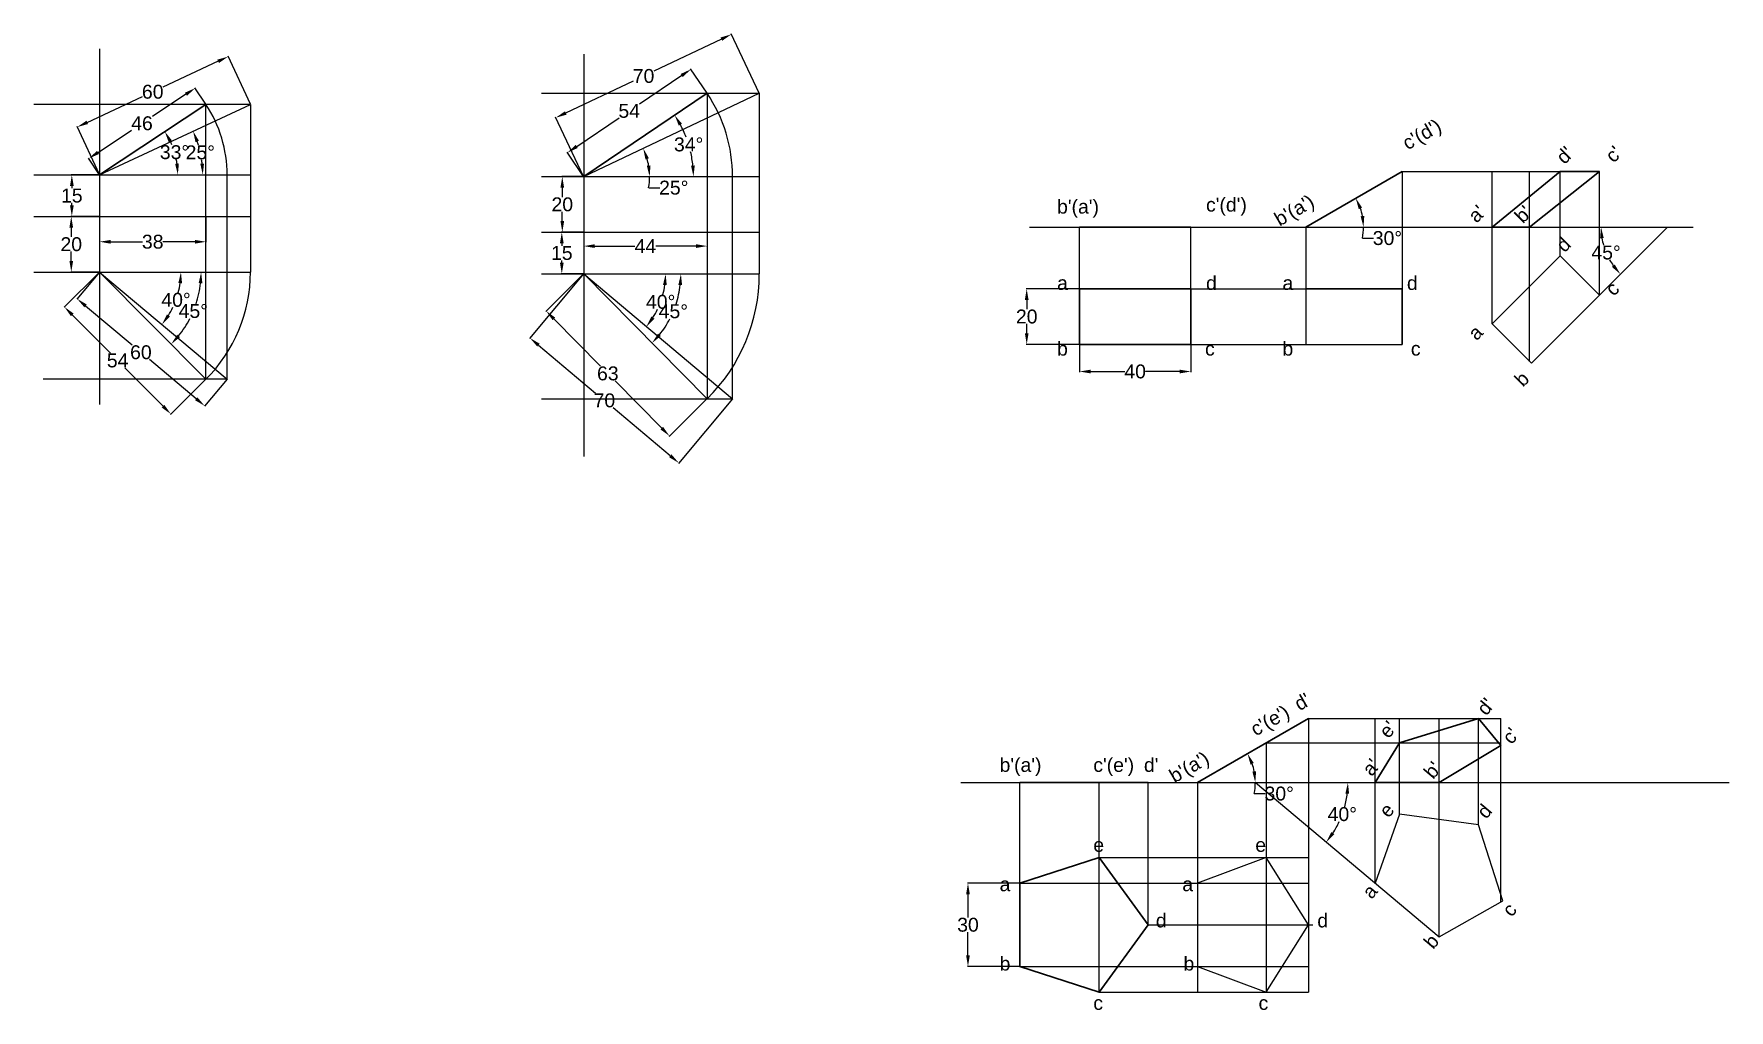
# Model space of a CAD drawing. Header units: inches. Extents: x -1930 to 5336, y -1833 to 832.
# Drawn here: x 1671 to 2281, y 444 to 796 of the extents above; entities that cross this region are included whole.
import ezdxf

# ---------------------------------------------------------------- set-up
doc = ezdxf.new("R2010")
doc.units = ezdxf.units.IN
doc.header["$MEASUREMENT"] = 0
doc.styles.get("Standard").update_dxf_attribs({"font": 'arial.ttf'})
doc.dimstyles.get("Standard").update_dxf_attribs({"dimtxt": 5, "dimasz": 4, "dimexe": 0.18, "dimexo": 0.0625, "dimgap": 0.09, "dimtad": 0, "dimtih": 1, "dimtoh": 1, "dimdec": 0, "dimzin": 0, "dimdsep": 46, "dimtxsty": 'Standard', "dimcen": 0.09, "dimadec": 0, "dimazin": 0, "dimtfac": 1, "dimtdec": 0, "dimtofl": 0, "dimtmove": 0, "dimatfit": 3, "dimfxl": 1, "dimtolj": 1, "dimtzin": 0, "dimarcsym": 0})

# ---------------------------------------------------------------- blocks, each defined once
blk = doc.blocks.new('*D80')
at = {"color": 0, "lineweight": -2, "transparency": 16777216}
for p, q in [((1694.16, 744.86), (1684.08, 744.86)), ((1684.26, 740.86), (1684.26, 740.01)), ((1684.26, 733.86), (1684.26, 734.72)), ((1694.16, 729.86), (1684.08, 729.86))]:
    blk.add_line(p, q, dxfattribs=at)
at = {"color": 0, "transparency": 16777216}
for points in [[(1683.6, 740.86), (1684.93, 740.86), (1684.26, 744.86)], [(1683.6, 733.86), (1684.93, 733.86), (1684.26, 729.86)]]:
    blk.add_solid(points, dxfattribs=at)
at = {"layer": 'Defpoints', "color": 0, "transparency": 16777216}
for p in [(1684.26, 744.86), (1694.22, 744.86), (1694.22, 729.86)]:
    blk.add_point(p, dxfattribs=at)
at = {"color": 0, "transparency": 16777216, "insert": (1684.26, 737.36), "char_height": 5, "attachment_point": 5}
blk.add_mtext('\\A1;15', dxfattribs=at)
blk = doc.blocks.new('*D81')
at = {"color": 0, "lineweight": -2, "transparency": 16777216}
for p, q in [((1694.16, 729.86), (1683.88, 729.86)), ((1684.06, 725.86), (1684.06, 722.51)), ((1684.06, 713.86), (1684.06, 717.22)), ((1694.16, 709.86), (1683.88, 709.86))]:
    blk.add_line(p, q, dxfattribs=at)
at = {"color": 0, "transparency": 16777216}
for points in [[(1683.39, 725.86), (1684.72, 725.86), (1684.06, 729.86)], [(1683.39, 713.86), (1684.72, 713.86), (1684.06, 709.86)]]:
    blk.add_solid(points, dxfattribs=at)
at = {"layer": 'Defpoints', "color": 0, "transparency": 16777216}
for p in [(1684.06, 729.86), (1694.22, 729.86), (1694.22, 709.86)]:
    blk.add_point(p, dxfattribs=at)
at = {"color": 0, "transparency": 16777216, "insert": (1684.06, 719.86), "char_height": 5, "attachment_point": 5}
blk.add_mtext('\\A1;20', dxfattribs=at)
blk = doc.blocks.new('*D82')
at = {"color": 0, "lineweight": -2, "transparency": 16777216}
for p, q in [((1732.52, 770.27), (1728.59, 776.22)), ((1725.35, 773.86), (1713.29, 765.89)), ((1693.69, 752.92), (1705.75, 760.9)), ((1694.19, 744.91), (1690.25, 750.86))]:
    blk.add_line(p, q, dxfattribs=at)
at = {"color": 0, "transparency": 16777216}
for points in [[(1724.98, 774.42), (1725.72, 773.31), (1728.69, 776.07)], [(1693.32, 753.48), (1694.06, 752.36), (1690.35, 750.71)]]:
    blk.add_solid(points, dxfattribs=at)
at = {"layer": 'Defpoints', "color": 0, "transparency": 16777216}
for p in [(1728.69, 776.07), (1732.56, 770.22), (1694.22, 744.86)]:
    blk.add_point(p, dxfattribs=at)
at = {"color": 0, "transparency": 16777216, "insert": (1709.52, 763.39), "char_height": 5, "attachment_point": 5}
blk.add_mtext('\\A1;46', dxfattribs=at)
blk = doc.blocks.new('*D83')
at = {"color": 0, "lineweight": -2, "transparency": 16777216}
for p, q in [((1748.57, 770.28), (1740.51, 787.58)), ((1736.96, 785.73), (1717.07, 776.45)), ((1689.83, 763.75), (1709.72, 773.02)), ((1694.2, 744.92), (1686.13, 762.22))]:
    blk.add_line(p, q, dxfattribs=at)
at = {"color": 0, "transparency": 16777216}
for points in [[(1736.67, 786.33), (1737.24, 785.12), (1740.58, 787.42)], [(1689.55, 764.35), (1690.11, 763.15), (1686.2, 762.06)]]:
    blk.add_solid(points, dxfattribs=at)
at = {"layer": 'Defpoints', "color": 0, "transparency": 16777216}
for p in [(1740.58, 787.42), (1748.6, 770.22), (1694.22, 744.86)]:
    blk.add_point(p, dxfattribs=at)
at = {"color": 0, "transparency": 16777216, "insert": (1713.39, 774.74), "char_height": 5, "attachment_point": 5}
blk.add_mtext('\\A1;60', dxfattribs=at)
blk = doc.blocks.new('*D84')
at = {"color": 0, "lineweight": -2, "transparency": 16777216}
for p, q in [((1694.18, 709.82), (1681.46, 697.17)), ((1684.41, 694.46), (1698.14, 680.65)), ((1717.1, 661.57), (1703.37, 675.39)), ((1732.51, 671.25), (1719.79, 658.61))]:
    blk.add_line(p, q, dxfattribs=at)
at = {"color": 0, "transparency": 16777216}
for points in [[(1684.88, 694.93), (1683.93, 693.99), (1681.59, 697.3)], [(1717.57, 662.04), (1716.63, 661.1), (1719.92, 658.73)]]:
    blk.add_solid(points, dxfattribs=at)
at = {"layer": 'Defpoints', "color": 0, "transparency": 16777216}
for p in [(1694.22, 709.86), (1732.56, 671.3), (1719.92, 658.73)]:
    blk.add_point(p, dxfattribs=at)
at = {"color": 0, "transparency": 16777216, "insert": (1700.75, 678.02), "char_height": 5, "attachment_point": 5}
blk.add_mtext('\\A1;54', dxfattribs=at)
blk = doc.blocks.new('*D85')
at = {"color": 0, "lineweight": -2, "transparency": 16777216}
for p, q in [((1694.18, 709.81), (1686.03, 700.1)), ((1689.21, 697.67), (1705.98, 683.6)), ((1729.05, 664.25), (1712.28, 678.32)), ((1740.14, 671.25), (1732, 661.54))]:
    blk.add_line(p, q, dxfattribs=at)
at = {"color": 0, "transparency": 16777216}
for points in [[(1689.64, 698.18), (1688.79, 697.16), (1686.15, 700.24)], [(1729.48, 664.76), (1728.62, 663.74), (1732.11, 661.67)]]:
    blk.add_solid(points, dxfattribs=at)
at = {"layer": 'Defpoints', "color": 0, "transparency": 16777216}
for p in [(1694.22, 709.86), (1740.18, 671.3), (1732.11, 661.67)]:
    blk.add_point(p, dxfattribs=at)
at = {"color": 0, "transparency": 16777216, "insert": (1709.13, 680.96), "char_height": 5, "attachment_point": 5}
blk.add_mtext('\\A1;60', dxfattribs=at)
blk = doc.blocks.new('*D86')
at = {"color": 0, "lineweight": -2, "transparency": 16777216}
for p, q in [((1694.22, 729.8), (1694.22, 720.58)), ((1732.56, 729.8), (1732.56, 720.58)), ((1698.22, 720.76), (1709.72, 720.76)), ((1728.56, 720.76), (1717.06, 720.76))]:
    blk.add_line(p, q, dxfattribs=at)
at = {"color": 0, "transparency": 16777216}
for points in [[(1698.22, 721.42), (1698.22, 720.09), (1694.22, 720.76)], [(1728.56, 721.42), (1728.56, 720.09), (1732.56, 720.76)]]:
    blk.add_solid(points, dxfattribs=at)
at = {"layer": 'Defpoints', "color": 0, "transparency": 16777216}
for p in [(1694.22, 729.86), (1732.56, 729.86), (1732.56, 720.76)]:
    blk.add_point(p, dxfattribs=at)
at = {"color": 0, "transparency": 16777216, "insert": (1713.39, 720.76), "char_height": 5, "attachment_point": 5}
blk.add_mtext('\\A1;38', dxfattribs=at)
blk = doc.blocks.new('*D87')
at = {"color": 0, "lineweight": -2, "transparency": 16777216}
for start, end in [(16.70847, 18.83465), (6.16535, 8.35912)]:
    blk.add_arc((1694.22, 744.86), 37.19, start, end, dxfattribs=at)
at = {"color": 0, "transparency": 16777216}
for points in [[(1728.8, 756.62), (1730.04, 757.12), (1727.93, 760.58)], [(1731.86, 748.89), (1730.53, 748.82), (1731.41, 744.86)]]:
    blk.add_solid(points, dxfattribs=at)
at = {"layer": 'Defpoints', "color": 0, "transparency": 16777216}
for p in [(1748.6, 770.22), (1670.6, 744.86), (1694.22, 744.86), (1731.02, 750.25), (1917.82, 744.86)]:
    blk.add_point(p, dxfattribs=at)
at = {"color": 0, "transparency": 16777216, "insert": (1730.53, 752.91), "char_height": 5, "attachment_point": 5}
blk.add_mtext('\\A1;25°', dxfattribs=at)
blk = doc.blocks.new('*D88')
at = {"color": 0, "lineweight": -2, "transparency": 16777216}
for start, end in [(22.44528, 25.35185), (8.13111, 11.20423)]:
    blk.add_arc((1694.22, 744.86), 28.21, start, end, dxfattribs=at)
at = {"color": 0, "transparency": 16777216}
for points in [[(1719.13, 756.61), (1720.3, 757.27), (1717.75, 760.43)], [(1722.81, 748.9), (1721.48, 748.8), (1722.43, 744.86)]]:
    blk.add_solid(points, dxfattribs=at)
at = {"layer": 'Defpoints', "color": 0, "transparency": 16777216}
for p in [(1732.56, 770.22), (1670.6, 744.86), (1694.22, 744.86), (1721.9, 750.32), (1917.82, 744.86)]:
    blk.add_point(p, dxfattribs=at)
at = {"color": 0, "transparency": 16777216, "insert": (1721.24, 752.99), "char_height": 5, "attachment_point": 5}
blk.add_mtext('\\A1;33°', dxfattribs=at)
blk = doc.blocks.new('*D89')
at = {"color": 0, "lineweight": -2, "transparency": 16777216}
for start, end in [(345.40817, 352.18164), (327.81836, 334.39853)]:
    blk.add_arc((1694.22, 709.86), 29.34, start, end, dxfattribs=at)
at = {"color": 0, "transparency": 16777216}
for points in [[(1722.62, 705.92), (1723.95, 705.83), (1723.56, 709.86)], [(1719.59, 693.84), (1718.51, 694.63), (1716.7, 691.01)]]:
    blk.add_solid(points, dxfattribs=at)
at = {"layer": 'Defpoints', "color": 0, "transparency": 16777216}
for p in [(1670.6, 709.86), (1694.22, 709.86), (1917.82, 709.86), (1720.44, 696.7), (1740.18, 671.3)]:
    blk.add_point(p, dxfattribs=at)
at = {"color": 0, "transparency": 16777216, "insert": (1721.79, 699.83), "char_height": 5, "attachment_point": 5}
blk.add_mtext('\\A1;40°', dxfattribs=at)
blk = doc.blocks.new('*D90')
at = {"color": 0, "lineweight": -2, "transparency": 16777216}
for start, end in [(341.81132, 353.73503), (321.09204, 332.87025)]:
    blk.add_arc((1694.22, 709.86), 36.6, start, end, dxfattribs=at)
at = {"color": 0, "transparency": 16777216}
for points in [[(1729.94, 705.9), (1731.27, 705.83), (1730.82, 709.86)], [(1723.2, 686.43), (1722.21, 687.32), (1720.02, 683.9)]]:
    blk.add_solid(points, dxfattribs=at)
at = {"layer": 'Defpoints', "color": 0, "transparency": 16777216}
for p in [(1670.6, 709.86), (1694.22, 709.86), (1917.82, 709.86), (1725.88, 691.5), (1732.56, 671.3)]:
    blk.add_point(p, dxfattribs=at)
at = {"color": 0, "transparency": 16777216, "insert": (1728.01, 695.81), "char_height": 5, "attachment_point": 5}
blk.add_mtext('\\A1;45°', dxfattribs=at)
blk = doc.blocks.new('*D91')
at = {"color": 0, "lineweight": -2, "transparency": 16777216}
blk.add_line((1891.99, 740.22), (1895.99, 740.22), dxfattribs=at)
for start, end in [(9.66874, 15.70819), (350.33126, 0)]:
    blk.add_arc((1868.59, 744.2), 23.73, start, end, dxfattribs=at)
at = {"color": 0, "transparency": 16777216}
for points in [[(1890.82, 750.39), (1892.06, 750.86), (1890.04, 754.37)], [(1892.65, 748.24), (1891.33, 748.13), (1892.33, 744.2)]]:
    blk.add_solid(points, dxfattribs=at)
at = {"layer": 'Defpoints', "color": 0, "transparency": 16777216}
for p in [(1931.84, 774.2), (1891.3, 751.11), (1853.43, 744.2), (1868.59, 744.2), (2009.12, 744.2)]:
    blk.add_point(p, dxfattribs=at)
at = {"color": 0, "transparency": 16777216, "insert": (1901.03, 740.22), "char_height": 5, "attachment_point": 5}
blk.add_mtext('\\A1;25°', dxfattribs=at)
blk = doc.blocks.new('*D92')
at = {"color": 0, "lineweight": -2, "transparency": 16777216}
for start, end in [(21.06673, 28.22089), (5.80054, 13.04087)]:
    blk.add_arc((1868.59, 744.2), 39.53, start, end, dxfattribs=at)
at = {"color": 0, "transparency": 16777216}
for points in [[(1902.85, 762.55), (1903.99, 763.24), (1901.36, 766.32)], [(1908.59, 748.23), (1907.25, 748.16), (1908.12, 744.2)]]:
    blk.add_solid(points, dxfattribs=at)
at = {"layer": 'Defpoints', "color": 0, "transparency": 16777216}
for p in [(1913.04, 774.2), (1907.35, 751.98), (1853.43, 744.2), (1868.59, 744.2), (2009.12, 744.2)]:
    blk.add_point(p, dxfattribs=at)
at = {"color": 0, "transparency": 16777216, "insert": (1906.39, 755.77), "char_height": 5, "attachment_point": 5}
blk.add_mtext('\\A1;34°', dxfattribs=at)
blk = doc.blocks.new('*D93')
at = {"color": 0, "lineweight": -2, "transparency": 16777216}
for start, end in [(345.37595, 352.22524), (327.76956, 334.42768)]:
    blk.add_arc((1868.59, 709.2), 29.5, start, end, dxfattribs=at)
at = {"color": 0, "transparency": 16777216}
for points in [[(1897.16, 705.26), (1898.49, 705.17), (1898.1, 709.2)], [(1894.09, 693.08), (1893.01, 693.86), (1891.19, 690.24)]]:
    blk.add_solid(points, dxfattribs=at)
at = {"layer": 'Defpoints', "color": 0, "transparency": 16777216}
for p in [(1853.43, 709.2), (1868.59, 709.2), (2009.12, 709.2), (1894.96, 695.96), (1922.21, 664.2)]:
    blk.add_point(p, dxfattribs=at)
at = {"color": 0, "transparency": 16777216, "insert": (1896.32, 699.11), "char_height": 5, "attachment_point": 5}
blk.add_mtext('\\A1;40°', dxfattribs=at)
blk = doc.blocks.new('*D94')
at = {"color": 0, "lineweight": -2, "transparency": 16777216}
for start, end in [(341.91964, 353.44834), (321.19355, 332.56211)]:
    blk.add_arc((1868.59, 709.2), 35, start, end, dxfattribs=at)
at = {"color": 0, "transparency": 16777216}
for points in [[(1902.7, 705.25), (1904.03, 705.17), (1903.59, 709.2)], [(1896.36, 686.82), (1895.37, 687.72), (1893.19, 684.3)]]:
    blk.add_solid(points, dxfattribs=at)
at = {"layer": 'Defpoints', "color": 0, "transparency": 16777216}
for p in [(1853.43, 709.2), (1868.59, 709.2), (2009.12, 709.2), (1898.83, 691.58), (1913.04, 664.2)]:
    blk.add_point(p, dxfattribs=at)
at = {"color": 0, "transparency": 16777216, "insert": (1900.89, 695.71), "char_height": 5, "attachment_point": 5}
blk.add_mtext('\\A1;45°', dxfattribs=at)
blk = doc.blocks.new('*D95')
at = {"color": 0, "lineweight": -2, "transparency": 16777216}
for p, q in [((1868.59, 724.14), (1868.59, 719.02)), ((1913.04, 724.14), (1913.04, 719.02)), ((1872.59, 719.2), (1887.05, 719.2)), ((1909.04, 719.2), (1894.58, 719.2))]:
    blk.add_line(p, q, dxfattribs=at)
at = {"color": 0, "transparency": 16777216}
for points in [[(1872.59, 719.87), (1872.59, 718.54), (1868.59, 719.2)], [(1909.04, 719.87), (1909.04, 718.54), (1913.04, 719.2)]]:
    blk.add_solid(points, dxfattribs=at)
at = {"layer": 'Defpoints', "color": 0, "transparency": 16777216}
for p in [(1868.59, 724.2), (1913.04, 724.2), (1913.04, 719.2)]:
    blk.add_point(p, dxfattribs=at)
at = {"color": 0, "transparency": 16777216, "insert": (1890.82, 719.2), "char_height": 5, "attachment_point": 5}
blk.add_mtext('\\A1;44', dxfattribs=at)
blk = doc.blocks.new('*D96')
at = {"color": 0, "lineweight": -2, "transparency": 16777216}
for p, q in [((1913, 774.25), (1907.1, 783)), ((1903.88, 780.61), (1888.64, 770.32)), ((1866.07, 755.09), (1881.32, 765.38)), ((1868.56, 744.25), (1862.66, 753))]:
    blk.add_line(p, q, dxfattribs=at)
at = {"color": 0, "transparency": 16777216}
for points in [[(1903.51, 781.16), (1904.26, 780.06), (1907.2, 782.85)], [(1865.7, 755.64), (1866.45, 754.53), (1862.76, 752.85)]]:
    blk.add_solid(points, dxfattribs=at)
at = {"layer": 'Defpoints', "color": 0, "transparency": 16777216}
for p in [(1907.2, 782.85), (1913.04, 774.2), (1868.59, 744.2)]:
    blk.add_point(p, dxfattribs=at)
at = {"color": 0, "transparency": 16777216, "insert": (1884.98, 767.85), "char_height": 5, "attachment_point": 5}
blk.add_mtext('\\A1;54', dxfattribs=at)
blk = doc.blocks.new('*D97')
at = {"color": 0, "lineweight": -2, "transparency": 16777216}
for p, q in [((1918.16, 793.71), (1893.79, 782.15)), ((1931.81, 774.26), (1921.7, 795.58)), ((1862.14, 767.14), (1886.51, 778.69)), ((1868.57, 744.26), (1858.45, 765.58))]:
    blk.add_line(p, q, dxfattribs=at)
at = {"color": 0, "transparency": 16777216}
for points in [[(1917.88, 794.31), (1918.45, 793.11), (1921.78, 795.42)], [(1861.86, 767.74), (1862.43, 766.53), (1858.53, 765.42)]]:
    blk.add_solid(points, dxfattribs=at)
at = {"layer": 'Defpoints', "color": 0, "transparency": 16777216}
for p in [(1921.78, 795.42), (1931.84, 774.2), (1868.59, 744.2)]:
    blk.add_point(p, dxfattribs=at)
at = {"color": 0, "transparency": 16777216, "insert": (1890.15, 780.42), "char_height": 5, "attachment_point": 5}
blk.add_mtext('\\A1;70', dxfattribs=at)
blk = doc.blocks.new('*D98')
at = {"color": 0, "lineweight": -2, "transparency": 16777216}
for p, q in [((1868.55, 709.16), (1854.93, 695.71)), ((1857.87, 692.99), (1874.67, 675.98)), ((1896.69, 653.68), (1879.89, 670.69)), ((1912.99, 664.16), (1899.37, 650.71))]:
    blk.add_line(p, q, dxfattribs=at)
at = {"color": 0, "transparency": 16777216}
for points in [[(1858.34, 693.46), (1857.4, 692.52), (1855.06, 695.84)], [(1897.16, 654.15), (1896.22, 653.21), (1899.5, 650.84)]]:
    blk.add_solid(points, dxfattribs=at)
at = {"layer": 'Defpoints', "color": 0, "transparency": 16777216}
for p in [(1868.59, 709.2), (1913.04, 664.2), (1899.5, 650.84)]:
    blk.add_point(p, dxfattribs=at)
at = {"color": 0, "transparency": 16777216, "insert": (1877.28, 673.34), "char_height": 5, "attachment_point": 5}
blk.add_mtext('\\A1;63', dxfattribs=at)
blk = doc.blocks.new('*D99')
at = {"color": 0, "lineweight": -2, "transparency": 16777216}
for p, q in [((1868.55, 709.16), (1849.11, 685.99)), ((1852.29, 683.56), (1872.89, 666.27)), ((1899.78, 643.7), (1879.19, 660.99)), ((1922.17, 664.16), (1902.73, 640.99))]:
    blk.add_line(p, q, dxfattribs=at)
at = {"color": 0, "transparency": 16777216}
for points in [[(1852.72, 684.07), (1851.86, 683.05), (1849.23, 686.13)], [(1900.21, 644.21), (1899.36, 643.19), (1902.85, 641.13)]]:
    blk.add_solid(points, dxfattribs=at)
at = {"layer": 'Defpoints', "color": 0, "transparency": 16777216}
for p in [(1868.59, 709.2), (1922.21, 664.2), (1902.85, 641.13)]:
    blk.add_point(p, dxfattribs=at)
at = {"color": 0, "transparency": 16777216, "insert": (1876.04, 663.63), "char_height": 5, "attachment_point": 5}
blk.add_mtext('\\A1;70', dxfattribs=at)
blk = doc.blocks.new('*D100')
at = {"color": 0, "lineweight": -2, "transparency": 16777216}
for p, q in [((1868.53, 744.2), (1860.71, 744.2)), ((1860.89, 740.2), (1860.89, 736.85)), ((1860.89, 728.2), (1860.89, 731.56)), ((1868.53, 724.2), (1860.71, 724.2))]:
    blk.add_line(p, q, dxfattribs=at)
at = {"color": 0, "transparency": 16777216}
for points in [[(1860.22, 740.2), (1861.55, 740.2), (1860.89, 744.2)], [(1860.22, 728.2), (1861.55, 728.2), (1860.89, 724.2)]]:
    blk.add_solid(points, dxfattribs=at)
at = {"layer": 'Defpoints', "color": 0, "transparency": 16777216}
for p in [(1860.89, 744.2), (1868.59, 744.2), (1868.59, 724.2)]:
    blk.add_point(p, dxfattribs=at)
at = {"color": 0, "transparency": 16777216, "insert": (1860.89, 734.2), "char_height": 5, "attachment_point": 5}
blk.add_mtext('\\A1;20', dxfattribs=at)
blk = doc.blocks.new('*D101')
at = {"color": 0, "lineweight": -2, "transparency": 16777216}
for p, q in [((1868.53, 724.2), (1860.53, 724.2)), ((1860.71, 720.2), (1860.71, 719.35)), ((1868.53, 709.2), (1860.53, 709.2)), ((1860.71, 713.2), (1860.71, 714.06))]:
    blk.add_line(p, q, dxfattribs=at)
at = {"color": 0, "transparency": 16777216}
for points in [[(1860.04, 720.2), (1861.37, 720.2), (1860.71, 724.2)], [(1860.04, 713.2), (1861.37, 713.2), (1860.71, 709.2)]]:
    blk.add_solid(points, dxfattribs=at)
at = {"layer": 'Defpoints', "color": 0, "transparency": 16777216}
for p in [(1860.71, 724.2), (1868.59, 724.2), (1868.59, 709.2)]:
    blk.add_point(p, dxfattribs=at)
at = {"color": 0, "transparency": 16777216, "insert": (1860.71, 716.7), "char_height": 5, "attachment_point": 5}
blk.add_mtext('\\A1;15', dxfattribs=at)
blk = doc.blocks.new('*D102')
at = {"color": 0, "lineweight": -2, "transparency": 16777216}
for start, end in [(189.56798, 195.83711), (209.50263, 215.43202)]:
    blk.add_arc((2258.92, 726.04), 23.98, start, end, dxfattribs=at)
at = {"color": 0, "transparency": 16777216}
for points in [[(2234.61, 722), (2235.93, 722.11), (2234.94, 726.04)], [(2239.89, 712.57), (2238.87, 711.7), (2241.96, 709.08)]]:
    blk.add_solid(points, dxfattribs=at)
at = {"layer": 'Defpoints', "color": 0, "transparency": 16777216}
for p in [(2029.18, 726.04), (2258.92, 726.04), (2268.11, 726.04), (2235.75, 719.83), (2209.9, 677.02)]:
    blk.add_point(p, dxfattribs=at)
at = {"color": 0, "transparency": 16777216, "insert": (2236.76, 716.86), "char_height": 5, "attachment_point": 5}
blk.add_mtext('\\A1;45°', dxfattribs=at)
blk = doc.blocks.new('*D103')
at = {"color": 0, "lineweight": -2, "transparency": 16777216}
blk.add_line((2149.04, 722.06), (2153.04, 722.06), dxfattribs=at)
for start, end in [(11.04586, 18.95414), (348.95414, 0)]:
    blk.add_arc((2128.64, 726.04), 20.78, start, end, dxfattribs=at)
at = {"color": 0, "transparency": 16777216}
for points in [[(2147.69, 732.51), (2148.9, 733.06), (2146.64, 736.43)], [(2149.7, 730.08), (2148.38, 729.95), (2149.42, 726.04)]]:
    blk.add_solid(points, dxfattribs=at)
at = {"layer": 'Defpoints', "color": 0, "transparency": 16777216}
for p in [(2163.29, 746.04), (2148.17, 733.14), (2029.18, 726.04), (2128.64, 726.04), (2268.11, 726.04)]:
    blk.add_point(p, dxfattribs=at)
at = {"color": 0, "transparency": 16777216, "insert": (2158.03, 722.06), "char_height": 5, "attachment_point": 5}
blk.add_mtext('\\A1;30°', dxfattribs=at)
blk = doc.blocks.new('*D104')
at = {"color": 0, "lineweight": -2, "transparency": 16777216}
for p, q in [((2047.12, 703.82), (2027.95, 703.82)), ((2028.13, 699.82), (2028.13, 696.46)), ((2028.13, 687.82), (2028.13, 691.18)), ((2047.12, 683.82), (2027.95, 683.82))]:
    blk.add_line(p, q, dxfattribs=at)
at = {"color": 0, "transparency": 16777216}
for points in [[(2027.46, 699.82), (2028.8, 699.82), (2028.13, 703.82)], [(2027.46, 687.82), (2028.8, 687.82), (2028.13, 683.82)]]:
    blk.add_solid(points, dxfattribs=at)
at = {"layer": 'Defpoints', "color": 0, "transparency": 16777216}
for p in [(2028.13, 703.82), (2047.18, 703.82), (2047.18, 683.82)]:
    blk.add_point(p, dxfattribs=at)
at = {"color": 0, "transparency": 16777216, "insert": (2028.13, 693.82), "char_height": 5, "attachment_point": 5}
blk.add_mtext('\\A1;20', dxfattribs=at)
blk = doc.blocks.new('*D105')
at = {"color": 0, "lineweight": -2, "transparency": 16777216}
for p, q in [((2047.18, 683.76), (2047.18, 673.87)), ((2087.18, 683.76), (2087.18, 673.87)), ((2051.18, 674.05), (2063.42, 674.05)), ((2083.18, 674.05), (2070.94, 674.05))]:
    blk.add_line(p, q, dxfattribs=at)
at = {"color": 0, "transparency": 16777216}
for points in [[(2051.18, 674.72), (2051.18, 673.38), (2047.18, 674.05)], [(2083.18, 674.72), (2083.18, 673.38), (2087.18, 674.05)]]:
    blk.add_solid(points, dxfattribs=at)
at = {"layer": 'Defpoints', "color": 0, "transparency": 16777216}
for p in [(2047.18, 683.82), (2087.18, 683.82), (2087.18, 674.05)]:
    blk.add_point(p, dxfattribs=at)
at = {"color": 0, "transparency": 16777216, "insert": (2067.18, 674.05), "char_height": 5, "attachment_point": 5}
blk.add_mtext('\\A1;40', dxfattribs=at)
blk = doc.blocks.new('*D109')
at = {"color": 0, "lineweight": -2, "transparency": 16777216}
blk.add_line((2110.06, 522.1), (2114.06, 522.1), dxfattribs=at)
for start, end in [(11.02639, 18.97361), (348.97361, 0)]:
    blk.add_arc((2089.63, 526.08), 20.82, start, end, dxfattribs=at)
at = {"color": 0, "transparency": 16777216}
for points in [[(2108.71, 532.57), (2109.92, 533.12), (2107.66, 536.49)], [(2110.73, 530.12), (2109.4, 530), (2110.45, 526.08)]]:
    blk.add_solid(points, dxfattribs=at)
at = {"layer": 'Defpoints', "color": 0, "transparency": 16777216}
for p in [(2129.61, 549.16), (2109.19, 533.2), (2004.43, 526.08), (2089.63, 526.08), (2281.07, 526.08)]:
    blk.add_point(p, dxfattribs=at)
at = {"color": 0, "transparency": 16777216, "insert": (2119.06, 522.1), "char_height": 5, "attachment_point": 5}
blk.add_mtext('\\A1;30°', dxfattribs=at)
blk = doc.blocks.new('*D110')
at = {"color": 0, "lineweight": -2, "transparency": 16777216}
for p, q in [((2025.64, 489.87), (2006.8, 489.87)), ((2006.98, 485.87), (2006.98, 477.52)), ((2006.98, 463.87), (2006.98, 472.23)), ((2025.64, 459.87), (2006.8, 459.87))]:
    blk.add_line(p, q, dxfattribs=at)
at = {"color": 0, "transparency": 16777216}
for points in [[(2006.31, 485.87), (2007.64, 485.87), (2006.98, 489.87)], [(2006.31, 463.87), (2007.64, 463.87), (2006.98, 459.87)]]:
    blk.add_solid(points, dxfattribs=at)
at = {"layer": 'Defpoints', "color": 0, "transparency": 16777216}
for p in [(2006.98, 489.87), (2025.71, 489.87), (2025.71, 459.87)]:
    blk.add_point(p, dxfattribs=at)
at = {"color": 0, "transparency": 16777216, "insert": (2006.98, 474.87), "char_height": 5, "attachment_point": 5}
blk.add_mtext('\\A1;30', dxfattribs=at)
blk = doc.blocks.new('*D111')
at = {"color": 0, "lineweight": -2, "transparency": 16777216}
for start, end in [(344.77159, 353.1146), (326.8854, 335.07873)]:
    blk.add_arc((2110.5, 526.08), 33.31, start, end, dxfattribs=at)
at = {"color": 0, "transparency": 16777216}
for points in [[(2142.9, 522.12), (2144.23, 522.04), (2143.8, 526.08)], [(2138.93, 507.49), (2137.86, 508.28), (2136.01, 504.67)]]:
    blk.add_solid(points, dxfattribs=at)
at = {"layer": 'Defpoints', "color": 0, "transparency": 16777216}
for p in [(2004.43, 526.08), (2110.5, 526.08), (2281.07, 526.08), (2140.26, 511.13), (2176.63, 470.59)]:
    blk.add_point(p, dxfattribs=at)
at = {"color": 0, "transparency": 16777216, "insert": (2141.79, 514.69), "char_height": 5, "attachment_point": 5}
blk.add_mtext('\\A1;40°', dxfattribs=at)

msp = doc.modelspace()

# ---------------------------------------------------------------- linework, layer by layer
for p, q in [((1694.22, 790.17), (1694.22, 662.21)), ((1868.59, 788.31), (1868.59, 643.49)), ((1748.6, 770.22), (1670.6, 770.22)), ((1694.22, 744.86), (1748.6, 770.22)), ((1732.56, 671.3), (1732.56, 770.22)), ((1748.6, 770.22), (1748.6, 709.86)), ((1853.43, 774.2), (1931.84, 774.2)), ((1868.59, 744.2), (1931.84, 774.2)), ((1913.04, 774.2), (1913.04, 664.2)), ((1931.84, 774.2), (1931.84, 709.2)), ((1670.6, 744.86), (1748.6, 744.86)), ((1740.18, 671.3), (1740.18, 744.86)), ((2163.29, 746.04), (2163.29, 683.82)), ((2163.29, 746.04), (2234.4, 746.04)), ((2195.76, 691.16), (2195.76, 746.04)), ((2209.22, 677.7), (2209.22, 746.04)), ((2220.25, 715.66), (2220.25, 746.04)), ((2234.4, 701.52), (2234.4, 746.04)), ((1853.43, 744.2), (1931.84, 744.2)), ((1922.21, 664.2), (1922.21, 744.2)), ((1670.6, 729.86), (1748.6, 729.86)), ((1853.43, 724.2), (1931.84, 724.2)), ((2029.18, 726.04), (2268.11, 726.04)), ((2047.18, 703.82), (2047.18, 726.04)), ((2087.18, 703.82), (2087.18, 726.04)), ((2128.64, 726.04), (2128.64, 683.82)), ((2209.9, 677.02), (2258.92, 726.04)), ((2220.25, 715.66), (2195.76, 691.16)), ((2234.4, 701.52), (2220.25, 715.66)), ((1670.6, 709.86), (1748.6, 709.86)), ((1694.22, 709.86), (1740.18, 671.3)), ((1853.43, 709.2), (1931.84, 709.2)), ((1868.59, 709.2), (1922.21, 664.2)), ((2087.18, 703.82), (2163.29, 703.82)), ((2128.64, 703.82), (2128.64, 683.82)), ((2163.29, 703.82), (2128.64, 703.82)), ((2163.29, 683.82), (2163.29, 703.82)), ((2195.76, 691.16), (2209.9, 677.02)), ((2087.18, 683.82), (2163.29, 683.82)), ((2128.64, 683.82), (2163.29, 683.82)), ((1740.18, 671.3), (1673.97, 671.3)), ((1853.43, 664.2), (1922.21, 664.2)), ((2129.61, 549.16), (2129.61, 450.6)), ((2129.61, 549.16), (2198.91, 549.16)), ((2153.64, 489.87), (2153.64, 549.16)), ((2162.43, 514.76), (2162.43, 549.16)), ((2176.63, 470.59), (2176.63, 549.16)), ((2190.83, 510.86), (2190.83, 549.16)), ((2198.91, 483.16), (2198.91, 549.16)), ((2114.34, 540.34), (2114.34, 450.6)), ((2114.34, 540.34), (2198.91, 540.34)), ((2004.43, 526.08), (2281.07, 526.08)), ((2025.71, 489.87), (2025.71, 526.08)), ((2054.24, 450.6), (2054.24, 526.08)), ((2071.87, 474.87), (2071.87, 526.08)), ((2089.63, 526.08), (2089.63, 450.6)), ((2110.5, 526.08), (2176.63, 470.59)), ((2162.43, 514.76), (2153.64, 489.87)), ((2190.83, 510.86), (2162.43, 514.76)), ((2199.61, 483.56), (2190.83, 510.86)), ((2054.24, 499.14), (2129.61, 499.14)), ((2114.34, 499.14), (2089.63, 489.87)), ((2129.61, 474.87), (2114.34, 499.14)), ((2025.71, 489.87), (2129.61, 489.87)), ((2089.63, 489.87), (2089.63, 459.87)), ((2176.63, 470.59), (2199.61, 483.56)), ((2071.87, 474.87), (2131.12, 474.87)), ((2114.34, 450.6), (2129.61, 474.87)), ((2025.71, 459.87), (2129.61, 459.87)), ((2089.63, 459.87), (2114.34, 450.6)), ((2054.24, 450.6), (2129.61, 450.6))]:
    msp.add_line(p, q)
at = {"lineweight": 30}
for p, q in [((1694.22, 744.86), (1732.56, 770.22)), ((1868.59, 744.2), (1913.04, 774.2)), ((2128.64, 726.04), (2163.29, 746.04)), ((2220.25, 746.04), (2195.76, 726.04)), ((2209.22, 726.04), (2234.4, 746.04)), ((2234.4, 746.04), (2220.25, 746.04)), ((2047.18, 726.04), (2087.18, 726.04)), ((2195.76, 726.04), (2209.22, 726.04)), ((1694.22, 709.86), (1732.56, 671.3)), ((1868.59, 709.2), (1913.04, 664.2)), ((2047.18, 703.82), (2047.18, 683.82)), ((2087.18, 703.82), (2047.18, 703.82)), ((2087.18, 683.82), (2087.18, 703.82)), ((2047.18, 683.82), (2087.18, 683.82)), ((2089.63, 526.08), (2129.61, 549.16)), ((2190.83, 549.16), (2162.43, 540.34)), ((2198.91, 539.46), (2190.83, 549.16)), ((2162.43, 540.34), (2153.64, 526.08)), ((2176.63, 526.08), (2198.91, 539.46)), ((2025.71, 526.08), (2071.87, 526.08)), ((2153.64, 526.08), (2176.63, 526.08))]:
    msp.add_line(p, q, dxfattribs=at)
msp.add_lwpolyline([(2025.71, 489.87), (2025.71, 459.87), (2054.24, 450.6), (2071.87, 474.87), (2054.24, 499.14)], close=True, dxfattribs=at)
for centre, radius, start, end in [((1694.22, 744.86), 45.96, 0, 33.48296), ((1868.59, 744.2), 53.62, 0, 34.02143), ((1694.22, 709.86), 54.38, 314.82708, 0), ((1868.59, 709.2), 63.25, 314.64189, 0)]:
    msp.add_arc(centre, radius, start, end)

# ---------------------------------------------------------------- texts
at = {"char_height": 5, "attachment_point": 1}
for s, insert, rotation in [("c'(d')", (2162.78, 757.96), 30), ("d'", (2218.26, 751.89), 45), ("c'", (2235.97, 752.4), 45), ("b'(a')", (2116.68, 730.53), 30), ("a'", (2186.57, 730.77), 45), ("b'", (2203.28, 730.64), 45), ('d', (2218.26, 720.15), 45), ('c', (2235.97, 704.44), 45), ('a', (2186.57, 688.46), 45), ('b', (2203.28, 671.75), 45), ("d'", (2123.87, 556.07), 30), ("d'", (2189.76, 553.08), 50), ("c'(e')", (2108.08, 546.96), 30), ("e'", (2154.56, 544.85), 50), ("c'", (2198.91, 542.73), 50), ("b'(a')", (2078.84, 530.08), 30), ("a'", (2148.5, 531.23), 50), ("b'", (2170.68, 530.22), 50), ('e', (2154.56, 516.28), 50), ('d', (2189.76, 515.9), 50), ('a', (2148.5, 487.03), 50), ('c', (2198.91, 480.61), 50), ('b', (2170.68, 469.01), 50)]:
    msp.add_mtext_dynamic_manual_height_columns(s, width=18.7048, gutter_width=25, heights=[0], dxfattribs=dict(at, insert=insert, rotation=rotation))
for s, insert in [("b'(a')", (2039.06, 735.91)), ("c'(d')", (2092.71, 736.62)), ('d', (2092.71, 708.41)), ('d', (2165.06, 708.41)), ('a', (2039.06, 708.41)), ('a', (2120.23, 708.41)), ('b', (2039.06, 684.78)), ('b', (2120.23, 684.78)), ('c', (2092.35, 684.78)), ('c', (2166.47, 684.78)), ("b'(a')", (2018.36, 534.94)), ("c'(e')", (2052.12, 534.94)), ("d'", (2070.35, 534.94)), ('e', (2052.12, 506.15)), ('e', (2110.45, 506.15)), ('a', (2018.36, 491.98)), ('a', (2084.15, 491.98)), ('d', (2074.63, 478.94)), ('d', (2132.78, 478.94)), ('b', (2018.36, 463.42)), ('b', (2084.6, 463.42)), ('c', (2052.12, 449.25)), ('c', (2111.63, 449.25))]:
    msp.add_mtext_dynamic_manual_height_columns(s, width=18.7048, gutter_width=25, heights=[0], dxfattribs=dict(at, insert=insert))

# ---------------------------------------------------------------- dimensions: what is measured, and where the dimension line sits
for p1, p2, distance, picture, middle in [((1868.59, 744.2), (1931.84, 774.2), 23.49, '*D97', (1890.15, 780.42)), ((1694.22, 744.86), (1748.6, 770.22), 18.97, '*D83', (1713.39, 774.74)), ((1868.59, 744.2), (1913.04, 774.2), 10.43, '*D96', (1884.98, 767.85)), ((1694.22, 744.86), (1732.56, 770.22), 7.01, '*D82', (1709.52, 763.39)), ((1868.59, 724.2), (1868.59, 744.2), 7.71, '*D100', (1860.89, 734.2)), ((1868.59, 709.2), (1868.59, 724.2), 7.89, '*D101', (1860.71, 716.7)), ((1694.22, 709.86), (1732.56, 671.3), -17.82, '*D84', (1700.75, 678.02)), ((1694.22, 709.86), (1740.18, 671.3), -12.56, '*D85', (1709.13, 680.96)), ((1868.59, 709.2), (1922.21, 664.2), -30.12, '*D99', (1876.04, 663.63)), ((1868.59, 709.2), (1913.04, 664.2), -19.02, '*D98', (1877.28, 673.34))]:
    dim = msp.add_aligned_dim(p1=p1, p2=p2, distance=distance, dimstyle='Standard')
    dim.commit()
    dim.dimension.update_dxf_attribs({"geometry": picture, "text_midpoint": middle})
for base, line1, line2, picture, middle in [((1731.02, 750.25), ((1694.22, 744.86), (1748.6, 770.22)), ((1670.6, 744.86), (1917.82, 744.86)), '*D87', (1730.53, 752.91)), ((1721.9, 750.32), ((1694.22, 744.86), (1732.56, 770.22)), ((1670.6, 744.86), (1917.82, 744.86)), '*D88', (1721.24, 752.99)), ((1891.3, 751.11), ((1868.59, 744.2), (1931.84, 774.2)), ((1853.43, 744.2), (2009.12, 744.2)), '*D91', (1901.03, 740.22)), ((1907.35, 751.98), ((1868.59, 744.2), (1913.04, 774.2)), ((1853.43, 744.2), (2009.12, 744.2)), '*D92', (1906.39, 755.77)), ((2148.17, 733.14), ((2128.64, 726.04), (2163.29, 746.04)), ((2029.18, 726.04), (2268.11, 726.04)), '*D103', (2158.03, 722.06)), ((2235.75, 719.83), ((2029.18, 726.04), (2268.11, 726.04)), ((2209.9, 677.02), (2258.92, 726.04)), '*D102', (2236.76, 716.86)), ((1720.44, 696.7), ((1670.6, 709.86), (1917.82, 709.86)), ((1694.22, 709.86), (1740.18, 671.3)), '*D89', (1721.79, 699.83)), ((1725.88, 691.5), ((1670.6, 709.86), (1917.82, 709.86)), ((1694.22, 709.86), (1732.56, 671.3)), '*D90', (1728.01, 695.81)), ((1894.96, 695.96), ((1853.43, 709.2), (2009.12, 709.2)), ((1868.59, 709.2), (1922.21, 664.2)), '*D93', (1896.32, 699.11)), ((1898.83, 691.58), ((1853.43, 709.2), (2009.12, 709.2)), ((1868.59, 709.2), (1913.04, 664.2)), '*D94', (1900.89, 695.71)), ((2109.19, 533.2), ((2089.63, 526.08), (2129.61, 549.16)), ((2004.43, 526.08), (2281.07, 526.08)), '*D109', (2119.06, 522.1)), ((2140.26, 511.13), ((2004.43, 526.08), (2281.07, 526.08)), ((2110.5, 526.08), (2176.63, 470.59)), '*D111', (2141.79, 514.69))]:
    dim = msp.add_angular_dim_2l(base=base, line1=line1, line2=line2, dimstyle='Standard')
    dim.commit()
    dim.dimension.update_dxf_attribs({"geometry": picture, "text_midpoint": middle})
for base, p1, p2, picture, middle in [((1684.26, 744.86), (1694.22, 729.86), (1694.22, 744.86), '*D80', (1684.26, 737.36)), ((1684.06, 729.86), (1694.22, 709.86), (1694.22, 729.86), '*D81', (1684.06, 719.86)), ((2028.13, 703.82), (2047.18, 683.82), (2047.18, 703.82), '*D104', (2028.13, 693.82)), ((2006.98, 489.87), (2025.71, 459.87), (2025.71, 489.87), '*D110', (2006.98, 474.87))]:
    dim = msp.add_linear_dim(base=base, p1=p1, p2=p2, angle=90, dimstyle='Standard')
    dim.commit()
    dim.dimension.update_dxf_attribs({"geometry": picture, "text_midpoint": middle})
for base, p1, p2, picture, middle in [((1732.56, 720.76), (1694.22, 729.86), (1732.56, 729.86), '*D86', (1713.39, 720.76)), ((1913.04, 719.2), (1868.59, 724.2), (1913.04, 724.2), '*D95', (1890.82, 719.2)), ((2087.18, 674.05), (2047.18, 683.82), (2087.18, 683.82), '*D105', (2067.18, 674.05))]:
    dim = msp.add_linear_dim(base=base, p1=p1, p2=p2, dimstyle='Standard')
    dim.commit()
    dim.dimension.update_dxf_attribs({"geometry": picture, "text_midpoint": middle})

doc.saveas('drawing.dxf')
